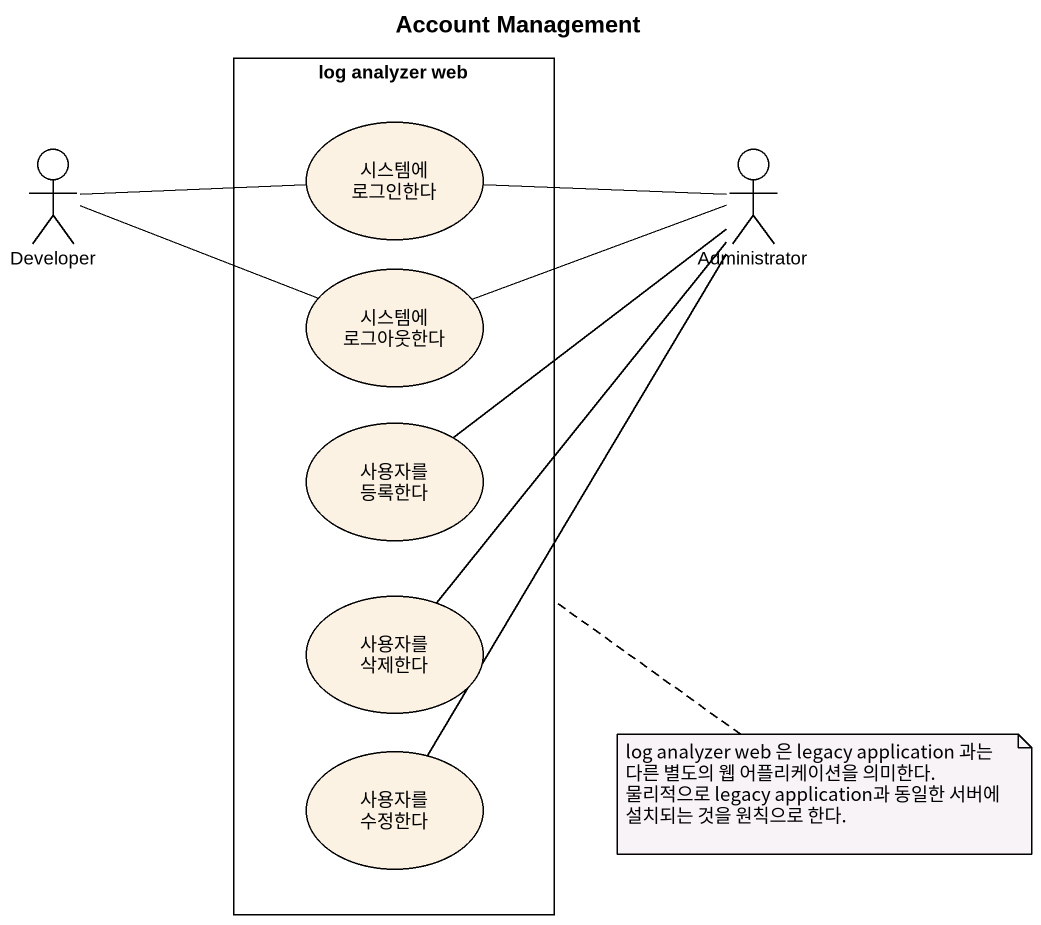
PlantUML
@startuml
title Account Management
rectangle "log analyzer web" as log_analyzer_web {
  usecase "시스템에 로그인한다" as 시스템에_로그인한다
  usecase "시스템에 로그아웃한다" as 시스템에_로그아웃한다
  usecase "사용자를 등록한다" as 사용자를_등록한다
  usecase "사용자를 삭제한다" as 사용자를_삭제한다
  usecase "사용자를 수정한다" as 사용자를_수정한다
}
actor Developer
actor Administrator
Developer -right- 시스템에_로그아웃한다
시스템에_로그인한다 -left- Developer
Administrator -left- 시스템에_로그인한다
Administrator -- 사용자를_등록한다
시스템에_로그아웃한다 -right- Administrator
사용자를_삭제한다 -up- Administrator
사용자를_수정한다 -up- Administrator
note bottom of log_analyzer_web
  log analyzer web 은 legacy application 과는 다른 별도의 웹 어플리케이션을 의미한다.
  물리적으로 legacy application과 동일한 서버에 설치되는 것을 원칙으로 한다.
end note
@enduml
